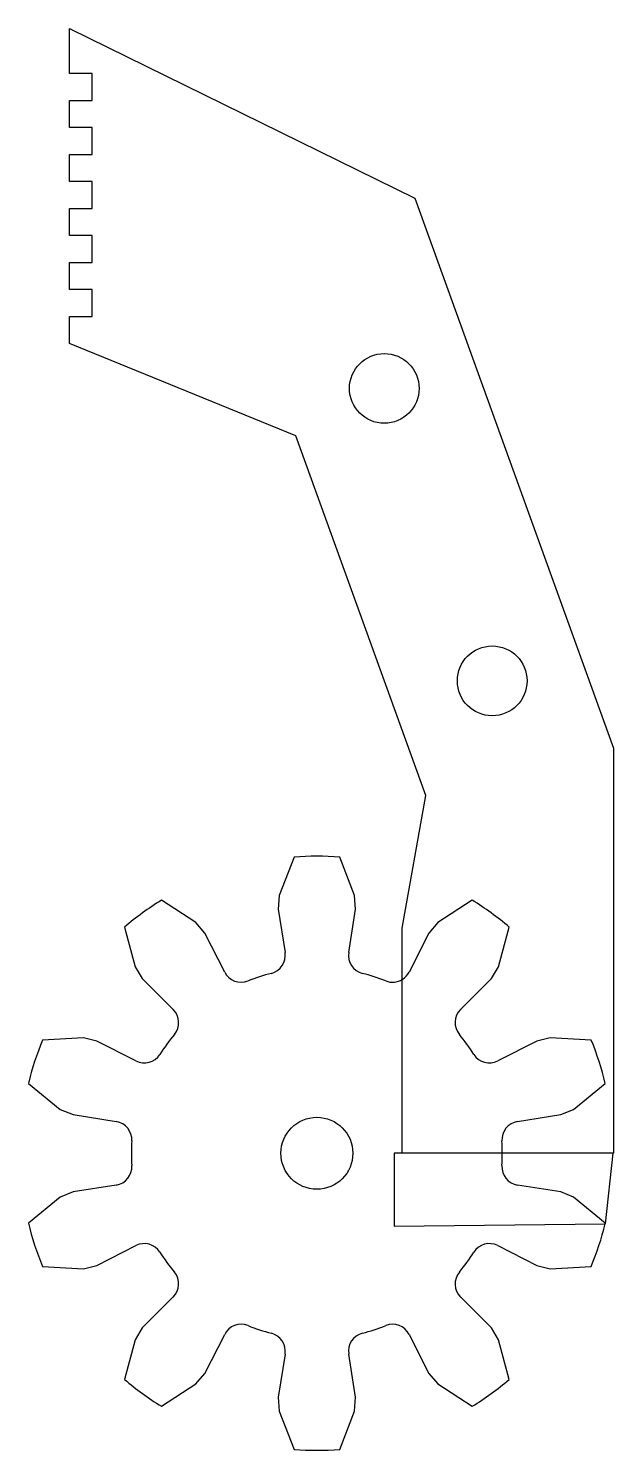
# Model space of a CAD drawing. Extents: x -12.8 to 13.2, y -13.2 to 50.
import ezdxf

# ---------------------------------------------------------------- set-up
doc = ezdxf.new("R2010")
doc.units = 0
doc.layers.get('0').update_dxf_attribs({"linetype": 'continuous'})

# ---------------------------------------------------------------- blocks, each defined once
blk = doc.blocks.new('POCKET001')
at = {"color": 0}
for p, q in [((-11, 50), (4.354, 42.449)), ((-11, 48), (-11, 50)), ((-10, 48), (-11, 48)), ((-10, 46.8), (-10, 48)), ((-11, 46.8), (-10, 46.8)), ((-11, 45.6), (-11, 46.8)), ((-10, 45.6), (-11, 45.6)), ((-10, 44.4), (-10, 45.6)), ((-11, 44.4), (-10, 44.4)), ((-11, 43.2), (-11, 44.4)), ((-10, 43.2), (-11, 43.2)), ((-10, 42), (-10, 43.2)), ((4.354, 42.449), (13.2, 18)), ((-11, 42), (-10, 42)), ((-11, 40.8), (-11, 42)), ((-10, 40.8), (-11, 40.8)), ((-10, 39.6), (-10, 40.8)), ((-11, 39.6), (-10, 39.6)), ((-11, 38.4), (-11, 39.6)), ((-10, 38.4), (-11, 38.4)), ((-10, 37.2), (-10, 38.4)), ((-11, 37.2), (-10, 37.2)), ((-11, 36), (-11, 37.2)), ((-0.931, 31.893), (-11, 36)), ((4.853, 15.907), (-0.931, 31.893)), ((13.2, 18), (13.2, 0)), ((3.8, 10), (4.853, 15.907)), ((-1.719, 10.848), (-1.416, 8.926)), ((1.416, 8.926), (1.719, 10.848)), ((-4.101, 8.053), (-4.985, 9.787)), ((3.8, 7.726), (3.8, 10)), ((4.985, 9.787), (4.101, 8.053)), ((-7.768, 7.766), (-6.392, 6.389)), ((3.8, 0), (3.8, 7.726)), ((6.392, 6.389), (7.768, 7.766)), ((-8.051, 4.105), (-9.786, 4.988)), ((9.786, 4.988), (8.051, 4.105)), ((-10.849, 1.717), (-8.926, 1.412)), ((8.926, 1.412), (10.849, 1.717)), ((3.8, 0), (3.432, 0)), ((3.432, 0), (3.432, -3.246)), ((8.25, 0), (3.8, 0)), ((13.172, 0), (8.25, 0)), ((13.172, 0), (12.833, -3.135)), ((13.2, 0), (13.172, 0)), ((-8.926, -1.412), (-10.849, -1.717)), ((10.849, -1.717), (8.926, -1.412)), ((3.432, -3.246), (12.824, -3.135)), ((12.824, -3.135), (12.833, -3.135)), ((-9.786, -4.988), (-8.051, -4.105)), ((8.051, -4.105), (9.786, -4.988)), ((-6.392, -6.389), (-7.768, -7.766)), ((7.768, -7.766), (6.392, -6.389)), ((-4.985, -9.787), (-4.101, -8.053)), ((4.101, -8.053), (4.985, -9.787)), ((-1.416, -8.926), (-1.719, -10.848)), ((1.719, -10.848), (1.416, -8.926))]:
    blk.add_line(p, q, dxfattribs=at)
for points in [[(-1.016, 13.163), (-1.672, 11.457)], [(1.672, 11.457), (1.016, 13.163)], [(-1.672, 11.457), (-1.719, 10.848)], [(1.719, 10.848), (1.672, 11.457)], [(-5.381, 10.252), (-6.915, 11.246)], [(6.915, 11.246), (5.381, 10.252)], [(-4.985, 9.787), (-5.381, 10.252)], [(5.381, 10.252), (4.985, 9.787)], [(-8.559, 10.052), (-8.087, 8.286)], [(8.087, 8.286), (8.559, 10.052)], [(-8.087, 8.286), (-7.768, 7.766)], [(7.768, 7.766), (8.087, 8.286)], [(-10.379, 5.131), (-12.204, 5.034)], [(-9.786, 4.988), (-10.379, 5.131)], [(10.379, 5.131), (9.786, 4.988)], [(12.204, 5.034), (10.379, 5.131)], [(-12.833, 3.101), (-11.413, 1.95)], [(11.413, 1.95), (12.833, 3.101)], [(-11.413, 1.95), (-10.849, 1.717)], [(10.849, 1.717), (11.413, 1.95)], [(-10.849, -1.717), (-11.413, -1.95)], [(11.413, -1.95), (10.849, -1.717)], [(-11.413, -1.95), (-12.833, -3.101)], [(12.833, -3.101), (11.413, -1.95)], [(-12.204, -5.034), (-10.379, -5.131)], [(-10.379, -5.131), (-9.786, -4.988)], [(9.786, -4.988), (10.379, -5.131)], [(10.379, -5.131), (12.204, -5.034)], [(-7.768, -7.766), (-8.087, -8.286)], [(8.087, -8.286), (7.768, -7.766)], [(-8.087, -8.286), (-8.559, -10.052)], [(8.559, -10.052), (8.087, -8.286)], [(-5.381, -10.252), (-4.985, -9.787)], [(4.985, -9.787), (5.381, -10.252)], [(-6.915, -11.246), (-5.381, -10.252)], [(5.381, -10.252), (6.915, -11.246)], [(-1.719, -10.848), (-1.672, -11.457)], [(1.672, -11.457), (1.719, -10.848)], [(-1.672, -11.457), (-1.016, -13.163)], [(1.016, -13.163), (1.672, -11.457)]]:
    blk.add_lwpolyline(points, dxfattribs=at)
for centre, radius in [((3, 34), 1.55), ((7.8, 21), 1.55), ((0, 0), 1.6)]:
    blk.add_circle(centre, radius, dxfattribs=at)
for centre, radius, start, end in [((0, 0.002), 13.2, 85.58446, 94.41554), ((-0.001, 0.002), 13.2, 121.58446, 130.41554), ((0.001, 0.002), 13.2, 49.58446, 58.41554), ((-2.231, 8.797), 0.825, -75.55652, 9.01318), ((2.231, 8.797), 0.825, 170.98682, -104.44348), ((-3.366, 8.428), 0.825, -153.01318, -68.44348), ((0, 0), 8.25, 104.20716, 111.79284), ((0, 0), 8.25, 68.20716, 75.79284), ((3.366, 8.428), 0.825, -111.55652, -58.25608), ((3.366, 8.428), 0.825, -58.25608, -26.98682), ((-6.975, 5.806), 0.825, -39.55652, 45.01318), ((6.975, 5.806), 0.825, 134.98682, -140.44348), ((0, 0), 8.25, 140.20716, 147.79284), ((0, 0), 8.25, 32.20716, 39.79284), ((-0.002, 0.001), 13.2, 157.58446, 166.41554), ((0.002, 0.001), 13.2, 13.58446, 22.41554), ((-7.677, 4.84), 0.825, -117.01318, -32.44348), ((7.677, 4.84), 0.825, -147.55652, -62.98682), ((-9.055, 0.597), 0.825, -3.55652, 81.01318), ((9.055, 0.597), 0.825, 98.98682, -176.44348), ((0, 0), 8.25, 176.20716, -176.20716), ((0, 0), 8.25, 0, 3.79284), ((-9.055, -0.597), 0.825, -81.01318, 3.55652), ((9.055, -0.597), 0.825, 176.44348, -98.98682), ((0, 0), 8.25, -3.79284, 0), ((-0.002, -0.001), 13.2, -166.41554, -157.58446), ((0.002, -0.001), 13.2, -22.41554, -13.73836), ((0.002, -0.001), 13.2, -13.73836, -13.58446), ((-7.677, -4.84), 0.825, 32.44348, 117.01318), ((0, 0), 8.25, -147.79284, -140.20716), ((0, 0), 8.25, -39.79284, -32.20716), ((7.677, -4.84), 0.825, 62.98682, 147.55652), ((-6.975, -5.806), 0.825, -45.01318, 39.55652), ((6.975, -5.806), 0.825, 140.44348, -134.98682), ((-3.366, -8.428), 0.825, 68.44348, 153.01318), ((0, 0), 8.25, -111.79284, -104.20716), ((-2.231, -8.797), 0.825, -9.01318, 75.55652), ((2.231, -8.797), 0.825, 104.44348, -170.98682), ((0, 0), 8.25, -75.79284, -68.20716), ((3.366, -8.428), 0.825, 26.98682, 111.55652), ((-0.001, -0.002), 13.2, -130.41554, -121.58446), ((0.001, -0.002), 13.2, -58.41554, -49.58446), ((0, -0.002), 13.2, -94.41554, -85.58446)]:
    blk.add_arc(centre, radius, start, end, dxfattribs=at)

msp = doc.modelspace()

# ---------------------------------------------------------------- block references
at = {"color": 0}
msp.add_blockref('POCKET001', (0, 0), dxfattribs=at)

doc.saveas('drawing.dxf')
